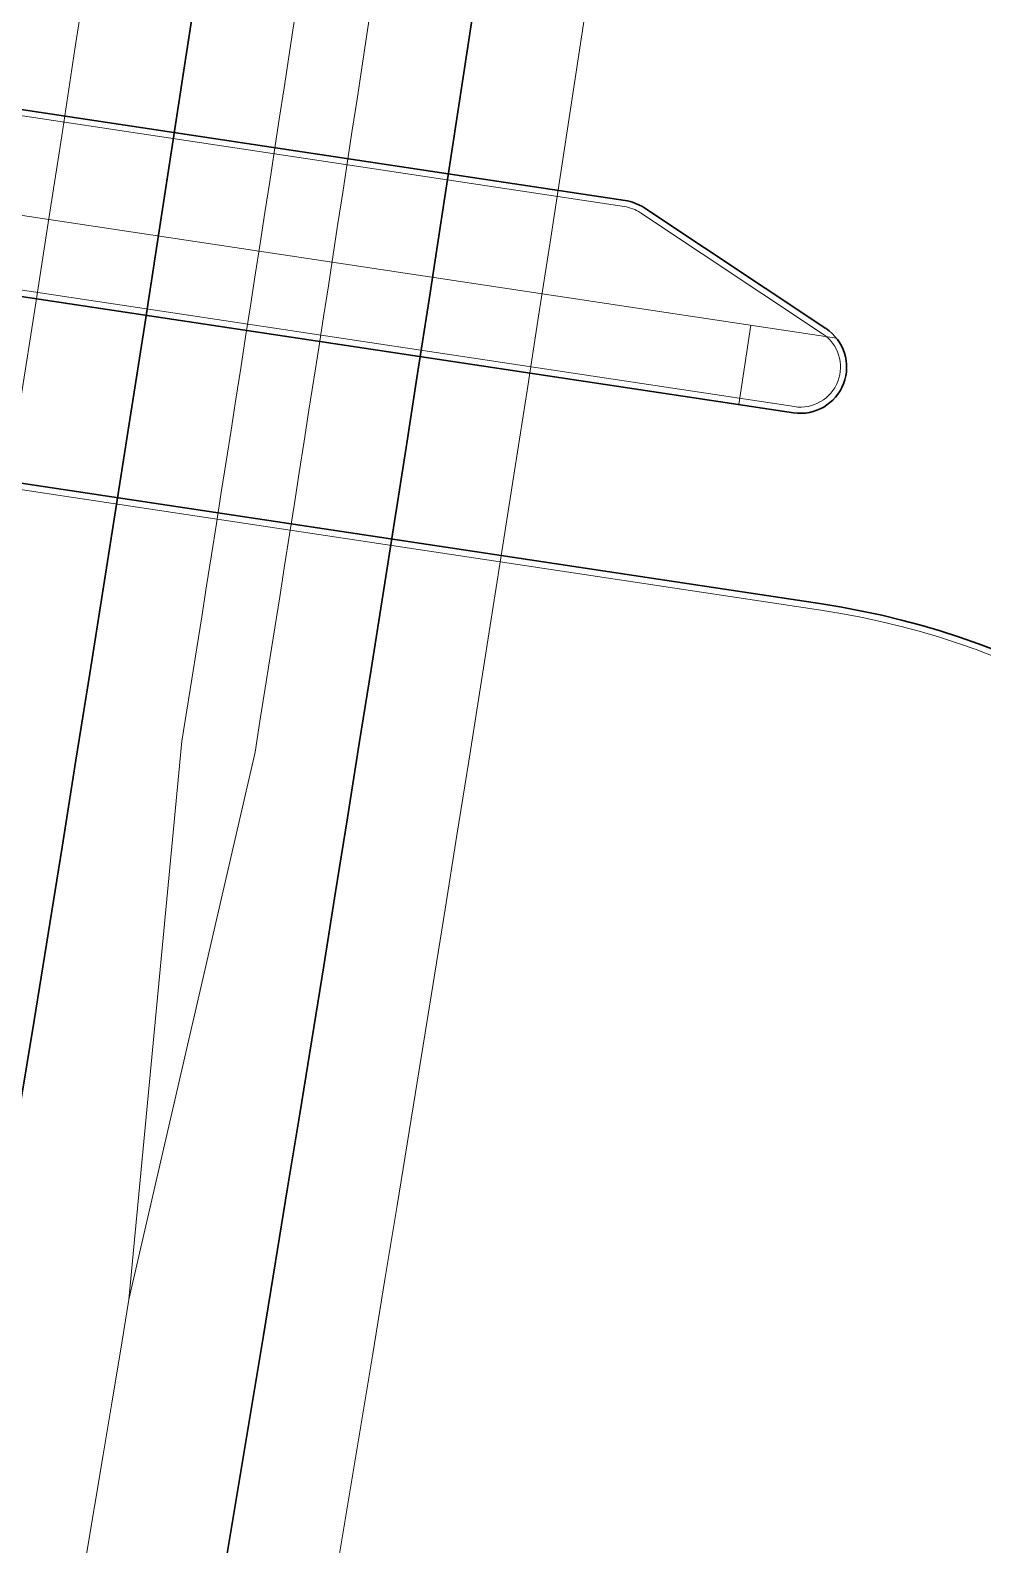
# Model space of a CAD drawing. Extents: x 2536801 to 2538856, y 7112140 to 7131569.
# Drawn here: x 2537715.5 to 2537818.6, y 7115213.4 to 7115377.3 of the extents above; entities that cross this region are included whole.
import ezdxf

# ---------------------------------------------------------------- set-up
doc = ezdxf.new("R2010")
doc.units = 0
doc.header["$LTSCALE"] = 100
doc.header["$MEASUREMENT"] = 0
for name, color, linetype, lineweight in [('D_BOC_FR', 3, 'Continuous', 13), ('D_BOC_MISC', 6, 'Continuous', 13), ('D_BOC_XST', 4, 'Continuous', 13), ('D_CTB_1', 2, 'Continuous', 0), ('D_EOS_ML', 7, 'Continuous', 30), ('D_EOT_ML', 7, 'Continuous', 13), ('D_FOC_FR', 3, 'Continuous', 30), ('D_FOC_XST', 4, 'Continuous', 30), ('D_RIPRAP_1', 7, 'Continuous', 0)]:
    doc.layers.add(name, color=color, linetype=linetype, lineweight=lineweight)

msp = doc.modelspace()

# ---------------------------------------------------------------- linework, layer by layer
at = {"layer": 'D_BOC_FR', "lineweight": 0}
for centre, radius, start, end in [((2525324.55, 7117290.22), 12456.67, 348.651755, 355.423692), ((2526379.38, 7117111.1), 11620.33, 349.200993, 352.971213)]:
    msp.add_arc(centre, radius, start, end, dxfattribs=at)
at = {"layer": 'D_BOC_MISC'}
for p, q in [((2537672.19, 7115363.6), (2537802.74, 7115343.94)), ((2537792.15, 7115336.77), (2537793.44, 7115345.34))]:
    msp.add_line(p, q, dxfattribs=at)
at = {"layer": 'D_BOC_XST', "lineweight": 0}
for p, q in [((2537698.29, 7115370.45), (2537779.76, 7115358.19)), ((2537801.22, 7115344.43), (2537781.51, 7115357.51)), ((2537666.4, 7115356.38), (2537798.18, 7115336.54)), ((2537683.44, 7115332.24), (2537801.04, 7115314.53))]:
    msp.add_line(p, q, dxfattribs=at)
for centre, radius, start in [((2537779.11, 7115353.9), 4.33, 56.4386), ((2537788.04, 7115228.17), 87.33, 350.6282)]:
    msp.add_arc(centre, radius, start, 81.4386, dxfattribs=at)
at = {"layer": 'D_BOC_XST', "lineweight": 0, "extrusion": (0, 0, -1)}
msp.add_arc((-2537798.83, 7115340.82), 4.33, 123.5614, 278.5614, dxfattribs=at)
at = {"layer": 'D_CTB_1', "linetype": 'Continuous', "lineweight": 0, "ltscale": 0.025}
for p, q in [((2537731.88, 7115300.34), (2537726.13, 7115239.96)), ((2537726.13, 7115239.96), (2537739.79, 7115299.15))]:
    msp.add_line(p, q, dxfattribs=at)
for radius, start, end in [(11610, 347.843052, 352.937674), (11496, 350.937464, 352.023988), (11504, 350.937813, 352.02358), (11500, 343.398201, 350.635878)]:
    msp.add_arc((2526379.38, 7117111.1), radius, start, end, dxfattribs=at)
at = {"layer": 'D_EOS_ML'}
for radius, start in [(11485, 346.032105), (11515, 347.842935), (11609, 347.843052)]:
    msp.add_arc((2526379.38, 7117111.1), radius, start, 358.175075, dxfattribs=at)
at = {"layer": 'D_EOT_ML'}
for radius, start, end in [(11473, 346.032105, 358.175075), (11527, 347.842935, 358.175075), (11599, 347.843038, 358.175075), (11425, 346.032105, 353.252801)]:
    msp.add_arc((2526379.38, 7117111.1), radius, start, end, dxfattribs=at)
at = {"layer": 'D_FOC_FR'}
msp.add_arc((2525324.55, 7117290.22), 12456, 348.651755, 355.423692, dxfattribs=at)
at = {"layer": 'D_FOC_XST'}
for p, q in [((2537698.39, 7115371.11), (2537779.86, 7115358.85)), ((2537801.59, 7115344.99), (2537781.88, 7115358.07)), ((2537666.3, 7115355.72), (2537798.08, 7115335.88)), ((2537683.53, 7115332.9), (2537801.14, 7115315.19))]:
    msp.add_line(p, q, dxfattribs=at)
for centre, radius, start in [((2537779.11, 7115353.9), 5, 56.4386), ((2537788.04, 7115228.17), 88, 350.6282)]:
    msp.add_arc(centre, radius, start, 81.4386, dxfattribs=at)
at = {"layer": 'D_FOC_XST', "extrusion": (0, 0, -1)}
msp.add_arc((-2537798.83, 7115340.82), 5, 123.5614, 278.5614, dxfattribs=at)
at = {"layer": 'D_RIPRAP_1', "color": 7, "lineweight": 0, "extrusion": (0, 0, -1)}
msp.add_arc((-2526379.38, 7117111.1), 11610, 187.062326, 192.156947, dxfattribs=at)

doc.saveas('drawing.dxf')
